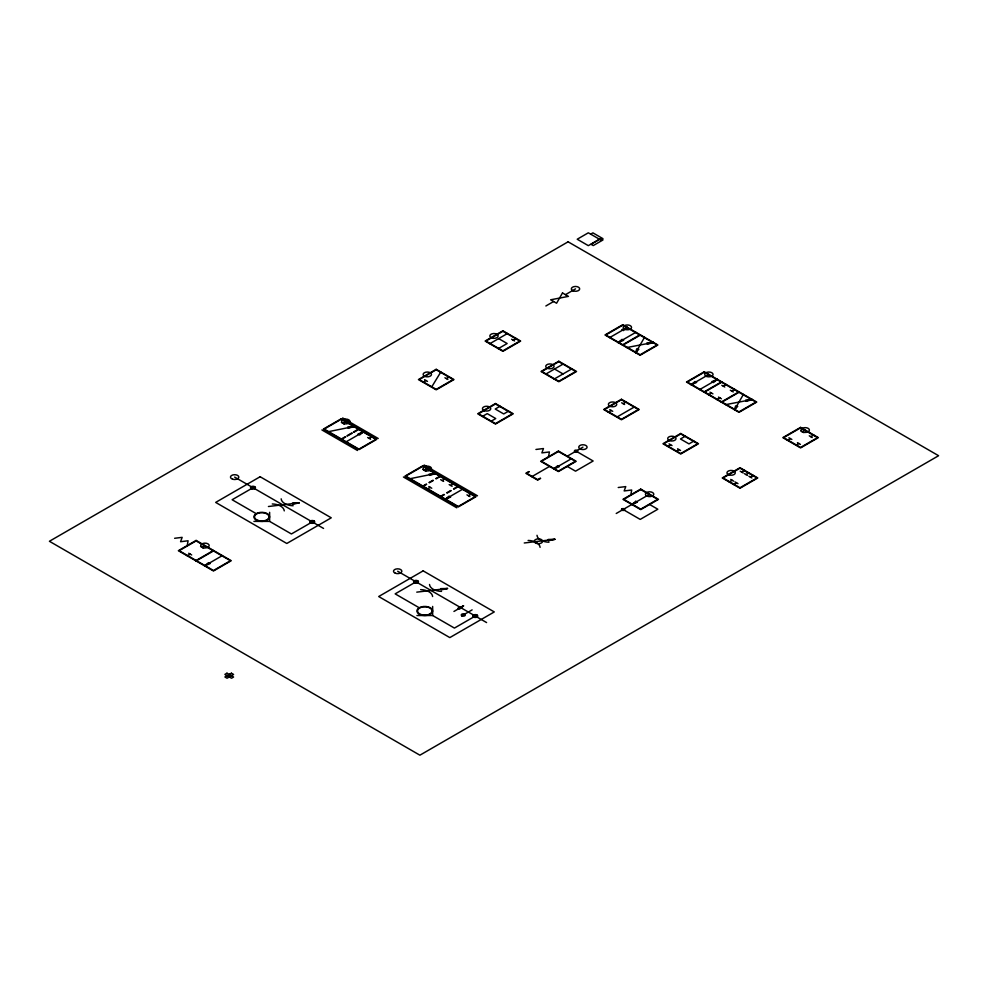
<?xml version="1.0" encoding="UTF-8"?>
<svg xmlns="http://www.w3.org/2000/svg" width="988" height="988" viewBox="0 0 988 988"><rect width="100%" height="100%" fill="white"/><g stroke="black" fill="none" stroke-linecap="round" stroke-linejoin="round"><path stroke-width="1.48" d="M187.226 545.561L188.091 540.782L180.557 541.708L182.163 537.361L174.629 538.287M548.538 456.74L549.402 451.961L541.869 452.887L543.474 448.54L535.941 449.466M630.826 494.79L631.69 490.023L624.157 490.95L625.762 486.602L618.229 487.516M635.667 352.691L636.729 348.813L638.841 349.221L635.667 352.691L644.559 337.291M734.541 409.773L735.603 405.907L737.727 406.315L734.541 409.773L743.433 394.373M431.571 387.16L440.833 371.97M363.584 431.756L359.632 434.955L358.064 434.041L363.584 431.756L345.8 442.031M204.59 565.852L208.542 562.666L210.123 563.568L204.59 565.852L222.374 555.589M627.38 327.374L623.428 330.56L621.86 329.646L627.38 327.374L609.596 337.637M618.105 342.552L622.057 339.366L623.638 340.28L618.105 342.552L635.889 332.289M445.094 499.348L449.046 496.161L450.614 497.075L445.094 499.348L462.878 489.085M553.799 468.892L557.738 465.694L559.319 466.608L553.799 468.892L571.583 458.617M691.106 384.703L695.058 381.504L696.626 382.418L691.106 384.703L708.89 374.427M717.399 379.343L713.46 382.541L711.879 381.627L717.399 379.343L699.615 389.618M463.545 605.903L459.605 609.09L458.024 608.176L463.545 605.903L453.949 611.449M590.676 234.144L592.899 232.859L602.976 238.676L600.753 239.961L588.329 232.81L577.214 239.232L588.329 245.654L599.444 239.232M342.836 423.197L345.8 421.493M545.87 305.984L553.613 301.513M565.469 294.671L575.51 288.867M423.049 382.245L426.013 380.528M489.739 343.738L507.523 333.475M254.731 486.701L232.131 499.743L256.213 513.649M340.959 439.228L345.331 436.708M347.01 435.733L351.765 432.991M353.445 432.015L358.743 428.965M446.391 378.602L449.355 376.885M498.261 348.653L507.153 343.515L498.631 338.6M513.081 340.094L516.045 338.39M341.366 439.475L345.751 436.943M347.43 435.967L352.185 433.226M353.865 432.262L359.15 429.2M369.129 438.388L372.093 436.671M187.226 555.824L190.19 554.107M202.046 547.266L205.01 545.561M195.698 560.715L213.482 550.452M196.118 560.962L213.902 550.687M545.648 374.168L563.432 363.893M482.329 416.467L487.232 413.639L495.741 418.554L490.851 421.382M500.113 406.204L495.223 409.032L503.732 413.947L508.635 411.119M554.157 379.083L571.941 368.808M314.011 520.923L291.411 533.965L269.625 521.392L253.916 521.392M622.329 344.997L640.113 334.722M622.749 345.232L640.533 334.969M424.346 470.263L427.31 468.547M422.469 486.294L426.223 484.12M429.014 482.514L432.929 480.254M435.794 478.587L440.253 476.018M422.876 486.528L426.643 484.355M429.422 482.749L433.337 480.489M436.214 478.834L440.66 476.265M427.31 489.085L430.274 487.38M442.13 480.526L445.094 478.822M450.639 485.441L453.603 483.737M440.253 496.556L444.007 494.383M446.798 492.777L450.713 490.517M453.578 488.862L458.037 486.294M440.66 496.791L444.427 494.63M447.206 493.024L451.121 490.764M453.998 489.097L458.444 486.528M608.299 412.194L611.263 410.477M623.119 403.635L626.083 401.918M468.423 495.717L471.387 494M616.821 417.109L634.605 406.834M528.79 471.56L525.826 473.277L537.682 480.119L540.646 478.414M529.21 471.807L526.653 473.277L537.682 479.637L540.238 478.167M531.754 476.698L549.538 466.435M567.322 456.16L582.92 447.156M703.839 392.051L721.623 381.788M704.259 392.285L722.043 382.023M708.47 394.731L711.434 393.014M723.29 386.172L726.254 384.456M716.992 399.646L719.956 397.929M731.812 391.087L734.776 389.371M721.203 402.079L738.987 391.816M721.623 402.314L739.407 392.051M417.751 580.821L395.151 593.862L419.233 607.768M667.579 446.415L670.543 444.699M685.363 436.153L680.473 438.981L688.982 443.896L693.885 441.056M676.101 451.331L679.065 449.614M616.228 513.488L649.61 494.222M461.828 615.82L472.128 609.88M477.031 615.042L454.431 628.084L432.645 615.512L416.936 615.512M787.436 440.315L790.4 438.598M802.256 431.756L805.22 430.052M741.679 472.079L744.643 470.374M729.218 481.996L732.182 480.279M795.945 445.23L798.909 443.513M810.765 436.671L813.729 434.967M745.94 474.536L748.904 472.832M733.553 484.503L736.517 482.786M750.386 477.105L753.35 475.401M354.309 426.408L348.369 428.298L347.628 427.088L354.309 426.408L328.016 431.756M435.819 473.462L429.879 475.364L429.138 474.141L435.819 473.462L409.526 478.822M653.451 342.428L647.449 344.256L646.745 343.034L653.451 342.428L626.775 347.554M752.325 399.51L746.323 401.35L745.619 400.128L752.325 399.51L725.649 404.648M299.179 502.843L292.843 504.251L292.399 502.991L299.179 502.843L268.427 506.511M555.009 539.3L548.673 540.72L548.216 539.46L555.009 539.3L524.258 542.98M447.527 588.478L441.191 589.898L440.734 588.638L447.527 588.478L416.763 592.145M639.693 334.969L622.749 325.176L605.792 334.969L622.749 344.75M640.113 335.204L657.069 344.997L640.113 354.778L623.156 344.997M721.203 382.023L704.259 372.229L687.302 382.023L704.259 391.816M721.623 382.257L738.579 392.051M738.987 392.285L755.944 402.079L738.987 411.873L722.043 402.079M721.808 385.32L724.772 387.024M730.33 390.235L733.294 391.94M800.774 430.904L803.738 432.621M809.283 435.819L812.247 437.523M709.952 392.162L712.916 393.866M718.474 397.077L721.438 398.781M788.918 437.746L791.882 439.462M797.427 442.661L800.391 444.378M704.666 392.051L721.623 401.844M511.599 339.242L514.563 340.959M621.637 402.783L624.601 404.487M740.197 471.227L743.161 472.943M744.458 473.684L747.422 475.401M748.904 476.253L751.868 477.957M554.54 369.03L563.049 373.946M609.781 409.625L612.745 411.329M669.061 443.847L672.025 445.563M677.583 448.762L680.547 450.479M730.7 479.427L733.664 481.144M735.035 481.934L737.999 483.651M574.893 450.466L593.146 461.001L575.535 471.177L567.322 466.435M444.909 377.749L447.873 379.454M649.61 504.485L657.823 509.228L640.212 519.404L621.946 508.857M424.531 379.676L427.495 381.393M342.651 417.961L378.219 438.499M424.161 465.015L477.513 495.815M341.354 422.345L344.318 424.062M367.647 437.523L370.611 439.24M422.864 469.411L425.828 471.115M440.648 479.674L443.612 481.391M449.157 484.589L452.121 486.294M466.941 494.852L469.905 496.569M428.792 486.516L431.756 488.233M321.903 429.941L357.471 450.479M403.413 476.994L456.765 507.795M234.65 477.105L323.57 528.444M397.67 571.225L486.59 622.564M213.075 550.687L196.118 540.905L179.161 550.687L196.118 560.48M213.482 550.934L230.439 560.715L213.482 570.508L196.538 560.715M200.564 546.413L203.528 548.13M188.708 553.255L191.672 554.972M229.327 674.396L231.513 675.656M226.968 675.767L229.154 677.027M432.645 606.434L432.645 615.512M269.625 512.315L269.625 521.392M420.629 589.614A12.572 7.262 0 0 1 432.608 596.53M441.5 591.392A12.572 7.262 0 0 1 429.521 584.476M272.28 503.966A12.572 7.262 0 0 1 284.26 510.882M293.152 505.745A12.572 7.262 0 0 1 281.172 498.829M528.111 540.436A12.572 7.262 0 0 1 540.09 547.352M548.982 542.214A12.572 7.262 0 0 1 537.003 535.298M562.505 292.954L556.577 303.23L550.649 299.796L568.433 296.375L562.505 292.954M635.778 501.299L631.826 504.485L637.346 502.213L635.778 501.299M568.1 241.813L49.4 541.276L419.9 755.19L938.6 455.715L568.1 241.813M600.753 238.676L591.022 244.295L593.245 245.58L602.976 239.961L600.753 238.676M341.169 418.813L323.385 429.076L358.953 449.614L376.737 439.351L341.169 418.813M341.169 419.295L324.212 429.076L358.953 449.132L375.897 439.351L341.169 419.295M436.202 369.302L418.418 379.565L436.202 389.828L453.986 379.565L436.202 369.302M502.892 330.795L485.108 341.058L502.892 351.333L520.676 341.058L502.892 330.795M436.202 369.771L419.245 379.565L436.202 389.358L453.159 379.565L436.202 369.771M502.892 331.276L485.935 341.058L502.892 350.851L519.849 341.058L502.892 331.276M260.128 476.735L215.668 502.41L286.804 543.474L331.264 517.811L260.128 476.735M196.118 540.424L178.334 550.687L213.482 570.99L231.266 560.715L196.118 540.424M558.788 361.225L541.004 371.488L558.788 381.751L576.572 371.488L558.788 361.225M558.788 361.694L541.832 371.488L558.788 381.282L575.745 371.488L558.788 361.694M622.749 324.694L604.965 334.969L640.113 355.26L657.897 344.997L622.749 324.694M495.482 403.524L477.698 413.787L495.482 424.062L513.266 413.787L495.482 403.524M495.482 404.006L478.525 413.787L495.482 423.58L512.439 413.787L495.482 404.006M422.679 465.879L404.895 476.142L458.247 506.943L476.031 496.68L422.679 465.879M422.679 466.348L405.722 476.142L458.247 506.461L475.191 496.68L422.679 466.348M621.452 399.251L603.668 409.514L621.452 419.776L639.236 409.514L621.452 399.251M621.452 399.72L604.495 409.514L621.452 419.307L638.409 409.514L621.452 399.72M558.43 451.034L540.646 461.297L558.43 471.56L576.214 461.297L558.43 451.034M558.43 451.504L541.473 461.297L558.43 471.091L575.387 461.297L558.43 451.504M704.259 371.76L686.475 382.023L738.987 412.342L756.771 402.079L704.259 371.76M226.968 673.199L224.881 674.396L231.513 678.225L233.6 677.027L226.968 673.199M231.414 673.199L224.881 676.965L227.067 678.225L233.6 674.458L231.414 673.199M423.148 570.854L378.688 596.53L449.824 637.593L494.284 611.93L423.148 570.854M680.732 433.473L662.948 443.736L680.732 454.011L698.516 443.736L680.732 433.473M680.732 433.954L663.775 443.736L680.732 453.529L697.689 443.736L680.732 433.954M640.718 489.085L622.934 499.348L640.718 509.623L658.502 499.348L640.718 489.085M640.718 489.566L623.761 499.348L640.718 509.141L657.675 499.348L640.718 489.566M800.589 427.372L782.805 437.635L800.589 447.91L818.373 437.635L800.589 427.372M800.589 427.853L783.632 437.635L800.589 447.428L817.533 437.635L800.589 427.853M740.012 467.695L722.228 477.957L740.012 488.233L757.796 477.957L740.012 467.695M740.012 468.176L723.055 477.957L740.012 487.751L756.969 477.957L740.012 468.176M573.176 290.867A4.174 2.408 0 0 0 579.672 289.039A4.174 2.408 0 0 0 573.682 286.705A4.174 2.408 0 0 0 573.176 290.867M625.293 329.461A4.174 2.408 0 0 0 631.554 327.374A4.174 2.408 0 0 0 625.293 325.287A4.174 2.408 0 0 0 625.293 329.461M706.803 376.514A4.174 2.408 0 0 0 713.064 374.427A4.174 2.408 0 0 0 706.803 372.353A4.174 2.408 0 0 0 706.803 376.514M802.886 432.04A4.174 2.408 0 0 0 809.382 430.225A4.174 2.408 0 0 0 803.392 427.878A4.174 2.408 0 0 0 802.886 432.04M491.913 338.019A4.174 2.408 0 0 0 498.174 335.932A4.174 2.408 0 0 0 491.913 333.845A4.174 2.408 0 0 0 491.913 338.019M547.809 368.438A4.174 2.408 0 0 0 554.07 366.35A4.174 2.408 0 0 0 547.809 364.276A4.174 2.408 0 0 0 547.809 368.438M610.473 406.463A4.174 2.408 0 0 0 616.734 404.376A4.174 2.408 0 0 0 610.473 402.289A4.174 2.408 0 0 0 610.473 406.463M669.753 440.685A4.174 2.408 0 0 0 676.014 438.598A4.174 2.408 0 0 0 669.753 436.523A4.174 2.408 0 0 0 669.753 440.685M729.033 474.919A4.174 2.408 0 0 0 735.294 472.832A4.174 2.408 0 0 0 729.033 470.745A4.174 2.408 0 0 0 729.033 474.919M424.976 376.428A4.174 2.408 0 0 0 431.472 374.6A4.174 2.408 0 0 0 425.482 372.266A4.174 2.408 0 0 0 424.976 376.428M484.503 410.736A4.174 2.408 0 0 0 490.764 408.661A4.174 2.408 0 0 0 484.503 406.574A4.174 2.408 0 0 0 484.503 410.736M580.586 449.157A4.174 2.408 0 0 0 587.082 447.329A4.174 2.408 0 0 0 581.092 444.995A4.174 2.408 0 0 0 580.586 449.157M647.276 496.211A4.174 2.408 0 0 0 653.772 494.395A4.174 2.408 0 0 0 647.782 492.049A4.174 2.408 0 0 0 647.276 496.211M343.466 423.481A4.174 2.408 0 0 0 349.962 421.666A4.174 2.408 0 0 0 343.972 419.332A4.174 2.408 0 0 0 343.466 423.481M425.223 470.634A4.174 2.408 0 0 0 431.484 468.547A4.174 2.408 0 0 0 425.223 466.472A4.174 2.408 0 0 0 425.223 470.634M536.373 543.363A4.174 2.408 0 0 0 542.634 541.276A4.174 2.408 0 0 0 536.373 539.189A4.174 2.408 0 0 0 536.373 543.363M232.563 479.192A4.174 2.408 0 0 0 238.824 477.105A4.174 2.408 0 0 0 232.563 475.018A4.174 2.408 0 0 0 232.563 479.192M395.336 573.225A4.174 2.408 0 0 0 401.832 571.397A4.174 2.408 0 0 0 395.842 569.063A4.174 2.408 0 0 0 395.336 573.225M202.676 547.55A4.174 2.408 0 0 0 209.172 545.734A4.174 2.408 0 0 0 203.182 543.388A4.174 2.408 0 0 0 202.676 547.55M421.16 614.61A7.274 4.199 0 0 0 432.065 610.979A7.274 4.199 0 0 0 421.16 607.336A7.274 4.199 0 0 0 421.16 614.61M420.382 614.734A7.855 4.532 0 0 0 432.633 611.3A7.855 4.532 0 0 0 421.357 606.891A7.855 4.532 0 0 0 420.382 614.734M414.75 583.031A2.458 1.42 0 0 0 418.467 581.846A2.458 1.42 0 0 0 414.824 580.574A2.458 1.42 0 0 0 414.75 583.031M474.03 617.253A2.458 1.42 0 0 0 477.747 616.067A2.458 1.42 0 0 0 474.104 614.795A2.458 1.42 0 0 0 474.03 617.253M462.223 615.993A2.05 1.186 0 0 0 465.323 615.005A2.05 1.186 0 0 0 462.285 613.956A2.05 1.186 0 0 0 462.223 615.993M258.14 520.491A7.274 4.199 0 0 0 269.045 516.86A7.274 4.199 0 0 0 258.14 513.217A7.274 4.199 0 0 0 258.14 520.491M257.843 520.787A7.855 4.532 0 0 0 269.625 516.86A7.855 4.532 0 0 0 257.843 512.933A7.855 4.532 0 0 0 257.843 520.787M251.73 488.912A2.458 1.42 0 0 0 255.447 487.726A2.458 1.42 0 0 0 251.804 486.454A2.458 1.42 0 0 0 251.73 488.912M311.01 523.134A2.458 1.42 0 0 0 314.727 521.948A2.458 1.42 0 0 0 311.084 520.688A2.458 1.42 0 0 0 311.01 523.134M622.205 510.314A1.643 0.951 0 0 0 624.737 509.573A1.643 0.951 0 0 0 622.366 508.684A1.643 0.951 0 0 0 622.205 510.314M575.152 451.924A1.643 0.951 0 0 0 577.684 451.183A1.643 0.951 0 0 0 575.3 450.281A1.643 0.951 0 0 0 575.152 451.924"/></g></svg>
